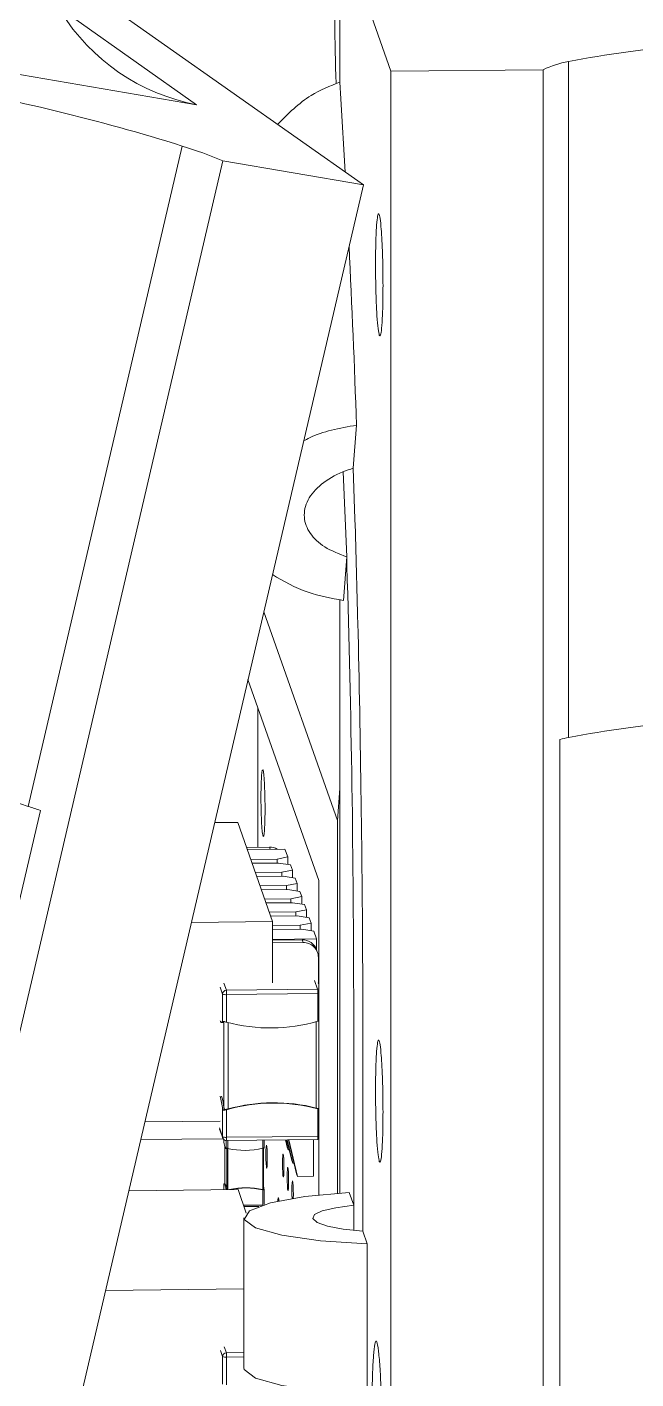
# Model space of a CAD drawing. Header units: millimetres. Extents: x 0 to 1189, y 0 to 841.
# Drawn here: x 467.074 to 468.671, y 440.995 to 444.54 of the extents above; entities that cross this region are included whole.
import ezdxf

# ---------------------------------------------------------------- set-up
doc = ezdxf.new("R2010")
doc.units = ezdxf.units.MM
doc.layers.get('0').update_dxf_attribs({"lineweight": 18})

msp = doc.modelspace()

# ---------------------------------------------------------------- linework, layer by layer
at = {"color": 7, "linetype": 'Continuous', "lineweight": 15}
for p, q in [((464.5694, 444.841), (467.5183, 444.3364)), ((467.894, 444.8054), (467.894, 444.3958)), ((468.0284, 444.4241), (467.894, 444.8054)), ((467.2592, 444.6172), (467.9561, 444.1264)), ((467.2016, 444.5595), (467.5183, 444.3364)), ((468.4277, 444.4283), (468.0284, 444.4241)), ((468.4277, 444.4283), (468.4277, 439.3073)), ((468.4944, 444.45), (468.4944, 442.6773)), ((468.0284, 444.4241), (468.0284, 439.5945)), ((467.4809, 444.228), (467.0767, 442.4965)), ((467.5874, 444.1895), (466.4199, 439.1873)), ((467.9561, 444.1264), (467.5874, 444.1895)), ((467.9561, 444.1264), (466.855, 439.4089)), ((467.9297, 443.3834), (467.9382, 443.4962)), ((467.9341, 443.2501), (467.9297, 443.3834)), ((467.9036, 443.0365), (467.9123, 443.151)), ((467.9123, 443.151), (467.9131, 443.1253)), ((467.894, 443.0388), (467.894, 441.4824)), ((467.6533, 442.8293), (467.839, 442.3024)), ((467.6794, 442.7553), (467.6794, 442.3893)), ((468.472, 442.6719), (468.472, 439.3235)), ((467.894, 442.5434), (467.8879, 442.4592)), ((466.3451, 439.2154), (467.1085, 442.486)), ((467.6263, 442.4547), (467.5657, 442.454)), ((467.6263, 442.4547), (467.7179, 442.1947)), ((467.8879, 441.482), (467.8879, 442.4592)), ((467.7099, 442.3896), (467.6495, 442.389)), ((467.7504, 442.3847), (467.6513, 442.3837)), ((467.7577, 442.3639), (467.7504, 442.3847)), ((467.7296, 442.3584), (467.6605, 442.3577)), ((467.7332, 442.348), (467.6642, 442.3473)), ((467.7296, 442.3584), (467.7577, 442.3639)), ((467.7296, 442.3584), (467.7296, 442.348)), ((467.7332, 442.348), (467.765, 442.3431)), ((467.7577, 442.3639), (467.7577, 442.3443)), ((467.7699, 442.3293), (467.765, 442.3431)), ((467.7418, 442.3237), (467.6727, 442.323)), ((467.7455, 442.3133), (467.6764, 442.3126)), ((467.7418, 442.3237), (467.7699, 442.3293)), ((467.7418, 442.3237), (467.7418, 442.3133)), ((467.7455, 442.3133), (467.7772, 442.3085)), ((467.7699, 442.3293), (467.7699, 442.3096)), ((467.7821, 442.2946), (467.7772, 442.3085)), ((467.839, 441.4777), (467.839, 442.3024)), ((467.754, 442.2891), (467.6849, 442.2883)), ((467.7577, 442.2787), (467.6886, 442.2779)), ((467.754, 442.2891), (467.7821, 442.2946)), ((467.754, 442.2891), (467.754, 442.2786)), ((467.7577, 442.2787), (467.7895, 442.2738)), ((467.7821, 442.2946), (467.7821, 442.2749)), ((467.7943, 442.2599), (467.7895, 442.2738)), ((467.7662, 442.2544), (467.6972, 442.2537)), ((467.7699, 442.244), (467.7008, 442.2433)), ((467.7662, 442.2544), (467.7943, 442.2599)), ((467.7662, 442.2544), (467.7662, 442.244)), ((467.7699, 442.244), (467.8017, 442.2391)), ((467.7943, 442.2599), (467.7943, 442.2403)), ((467.8066, 442.2253), (467.8017, 442.2391)), ((467.5047, 442.1924), (467.7179, 442.1947)), ((467.7785, 442.2198), (467.7094, 442.219)), ((467.7821, 442.2093), (467.713, 442.2086)), ((467.7179, 442.1947), (467.7179, 442.0342)), ((467.7785, 442.2198), (467.8066, 442.2253)), ((467.7785, 442.2198), (467.7785, 442.2093)), ((467.7821, 442.2093), (467.8139, 442.2045)), ((467.8066, 442.2253), (467.8066, 442.2056)), ((467.8188, 442.1906), (467.8139, 442.2045)), ((467.7907, 442.1851), (467.7179, 442.1843)), ((467.7943, 442.1747), (467.7179, 442.1739)), ((467.7907, 442.1851), (467.8188, 442.1906)), ((467.7907, 442.1851), (467.7907, 442.1746)), ((467.7943, 442.1747), (467.8261, 442.1698)), ((467.8188, 442.1906), (467.8188, 442.1709)), ((467.8334, 442.149), (467.8261, 442.1698)), ((467.8334, 442.149), (467.7179, 442.1478)), ((467.7179, 442.1458), (467.7955, 442.1466)), ((467.7179, 442.1385), (467.7981, 442.1394)), ((467.7955, 442.1466), (467.7981, 442.1394)), ((467.8334, 442.12), (467.8334, 442.149)), ((467.8358, 442.1132), (467.8332, 442.1205)), ((467.838, 442.1004), (467.838, 442.0321)), ((467.5966, 442.0146), (467.8362, 442.0171)), ((467.839, 442.0292), (467.8375, 442.0337)), ((467.5866, 442.0046), (467.5866, 441.9321)), ((467.5972, 442.003), (467.8368, 442.0055)), ((467.5972, 441.9305), (467.5972, 442.003)), ((467.8368, 442.0055), (467.8368, 441.933)), ((467.9309, 441.9636), (467.9309, 441.9432)), ((467.5841, 441.93), (467.588, 441.93)), ((467.5904, 441.9318), (467.5904, 441.7047)), ((467.8368, 441.933), (467.839, 441.9338)), ((467.9309, 441.9432), (467.9309, 441.4508)), ((467.9548, 441.3829), (467.9548, 441.8753)), ((467.5866, 441.7029), (467.5866, 441.6304)), ((467.5972, 441.6288), (467.5972, 441.7013)), ((467.8368, 441.7038), (467.839, 441.7033)), ((467.8368, 441.7038), (467.8368, 441.6313)), ((467.3825, 441.6692), (467.5802, 441.6713)), ((467.579, 441.6503), (467.5872, 441.6272)), ((467.5972, 441.6288), (467.8368, 441.6313)), ((467.3717, 441.6227), (467.5883, 441.625)), ((467.5903, 441.6228), (467.5903, 441.616)), ((467.5903, 441.6159), (467.5904, 441.616)), ((467.5923, 441.6054), (467.5923, 441.5072)), ((467.5953, 441.5996), (467.5973, 441.5997)), ((467.5967, 441.6205), (467.8363, 441.623)), ((467.598, 441.6), (467.5973, 441.5997)), ((467.6002, 441.5993), (467.6002, 441.6205)), ((467.6938, 441.4919), (467.6938, 441.601)), ((467.6951, 441.6007), (467.6958, 441.601)), ((467.6958, 441.6011), (467.6958, 441.6215)), ((467.756, 441.6026), (467.7515, 441.6221)), ((467.7584, 441.5957), (467.7523, 441.6221)), ((467.7682, 441.5679), (467.7557, 441.6222)), ((467.756, 441.6026), (467.7584, 441.5957)), ((467.7707, 441.561), (467.7565, 441.6222)), ((467.7618, 441.5957), (467.7584, 441.5957)), ((467.7804, 441.5333), (467.7599, 441.6222)), ((467.7829, 441.5263), (467.7607, 441.6222)), ((467.8257, 441.6229), (467.8257, 441.5268)), ((467.8362, 441.623), (467.839, 441.6236)), ((467.7682, 441.5679), (467.7707, 441.561)), ((467.774, 441.561), (467.7707, 441.561)), ((467.7804, 441.5333), (467.7829, 441.5263)), ((467.8257, 441.5268), (467.7829, 441.5263)), ((467.6273, 441.4919), (467.3404, 441.4889)), ((467.5903, 441.5069), (467.5903, 441.4915)), ((467.5903, 441.5069), (467.5903, 441.5069)), ((467.593, 441.5072), (467.591, 441.5072)), ((467.6273, 441.4919), (467.649, 441.4302)), ((467.6939, 441.4912), (467.6933, 441.4914)), ((467.6958, 441.4525), (467.6958, 441.4919)), ((467.9309, 441.4508), (467.9192, 441.484)), ((467.6427, 441.4179), (467.6427, 441.024)), ((467.643, 441.4474), (467.6816, 441.4478)), ((467.6794, 441.4478), (467.6794, 441.447)), ((467.9665, 441.3497), (467.9548, 441.3829)), ((467.9665, 441.3497), (467.9665, 440.9558)), ((467.2794, 441.2273), (467.6427, 441.2311)), ((467.5866, 441.0541), (467.5866, 440.9816)), ((467.5972, 440.98), (467.5972, 441.0525))]:
    msp.add_line(p, q, dxfattribs=at)
at = {"color": 8, "linetype": 'Continuous', "lineweight": 15}
for p, q in [((467.9035, 443.3741), (467.9123, 443.151)), ((467.8879, 442.4592), (467.6948, 443.0071)), ((467.7117, 442.3843), (467.7099, 442.3896)), ((467.5802, 442.0229), (467.5866, 442.0046)), ((467.5902, 442.0328), (467.5966, 442.0146)), ((467.8362, 442.0171), (467.828, 442.0402)), ((467.601, 441.9295), (467.601, 441.7031)), ((467.8325, 441.9319), (467.8325, 441.7055)), ((467.5785, 441.6535), (467.5866, 441.6304)), ((467.5903, 441.6159), (467.5903, 441.6228)), ((467.5923, 441.6054), (467.5923, 441.5072)), ((467.596, 441.6206), (467.596, 441.6)), ((467.598, 441.4916), (467.598, 441.6)), ((467.6001, 441.4916), (467.6001, 441.5997)), ((467.6919, 441.4916), (467.6919, 441.6003)), ((467.692, 441.6003), (467.692, 441.6215)), ((467.5903, 441.4915), (467.5903, 441.5069)), ((467.692, 441.4913), (467.692, 441.4514)), ((467.6917, 441.4512), (467.6418, 441.4507)), ((467.9309, 441.4508), (467.9309, 441.385)), ((467.5866, 441.0541), (467.5812, 441.0695)), ((467.5966, 441.064), (467.5912, 441.0795)), ((467.6427, 441.0645), (467.5966, 441.064)), ((467.6427, 441.0529), (467.5972, 441.0525))]:
    msp.add_line(p, q, dxfattribs=at)
at = {"color": 7, "linetype": 'Continuous', "lineweight": 15}
for points in [[(467.693, 442.4175), (467.6909, 442.43), (467.6891, 442.454), (467.6879, 442.4858), (467.6875, 442.5204), (467.6879, 442.5528), (467.6891, 442.5778), (467.6909, 442.5918), (467.693, 442.5926), (467.695, 442.58), (467.6968, 442.556), (467.698, 442.5243), (467.6984, 442.4896), (467.698, 442.4573), (467.6968, 442.4322), (467.695, 442.4182), (467.693, 442.4175)], [(467.5866, 441.9321), (467.5848, 441.9302), (467.583, 441.9303), (467.5812, 441.9325), (467.5802, 441.9345)], [(467.588, 441.93), (467.5886, 441.9302), (467.5904, 441.9318)], [(467.5872, 441.6272), (467.5874, 441.6266), (467.5875, 441.6264)], [(467.596, 441.6), (467.5953, 441.5996), (467.5946, 441.6), (467.5939, 441.601), (467.5931, 441.6027), (467.5924, 441.605), (467.5917, 441.608), (467.591, 441.6117), (467.5903, 441.6159)], [(467.7023, 441.5481), (467.7016, 441.5524), (467.701, 441.5606), (467.7005, 441.5715), (467.7004, 441.5834), (467.7005, 441.5945), (467.701, 441.6031), (467.7016, 441.6079), (467.7023, 441.6081), (467.703, 441.6038), (467.7036, 441.5956), (467.704, 441.5847), (467.7041, 441.5728), (467.704, 441.5617), (467.7036, 441.5531), (467.703, 441.5484), (467.7023, 441.5481)], [(467.7457, 441.5249), (467.745, 441.5292), (467.7444, 441.5374), (467.744, 441.5483), (467.7439, 441.5602), (467.744, 441.5713), (467.7444, 441.5798), (467.745, 441.5847), (467.7457, 441.5849), (467.7464, 441.5806), (467.747, 441.5724), (467.7474, 441.5615), (467.7476, 441.5496), (467.7474, 441.5385), (467.747, 441.5299), (467.7464, 441.5251), (467.7457, 441.5249)], [(467.7581, 441.4897), (467.7574, 441.494), (467.7568, 441.5022), (467.7564, 441.5131), (467.7563, 441.525), (467.7564, 441.536), (467.7568, 441.5446), (467.7574, 441.5494), (467.7581, 441.5497), (467.7588, 441.5454), (467.7594, 441.5372), (467.7598, 441.5263), (467.76, 441.5144), (467.7598, 441.5033), (467.7594, 441.4947), (467.7588, 441.4899), (467.7581, 441.4897)], [(467.5903, 441.5069), (467.591, 441.5072), (467.5917, 441.5069), (467.5924, 441.5059), (467.5931, 441.5042), (467.5939, 441.5018), (467.5946, 441.4989), (467.5953, 441.4952), (467.596, 441.4909)], [(467.9192, 441.484), (467.8027, 441.4735), (467.7121, 441.457), (467.657, 441.4364), (467.6434, 441.4137), (467.6728, 441.3915), (467.742, 441.3721), (467.8436, 441.3577), (467.9665, 441.3497)], [(467.6938, 441.4919), (467.6937, 441.4917), (467.6934, 441.4915), (467.6933, 441.4914)], [(467.7691, 441.4686), (467.7688, 441.4779), (467.7687, 441.4897), (467.7688, 441.5008), (467.7692, 441.5094), (467.7698, 441.5142), (467.7705, 441.5145), (467.7713, 441.5102), (467.7719, 441.5019), (467.7723, 441.4911), (467.7724, 441.4792), (467.7723, 441.4691)], [(467.7318, 441.4616), (467.732, 441.465), (467.7326, 441.4698), (467.7333, 441.47), (467.734, 441.4657), (467.7343, 441.4622)], [(467.9548, 441.3829), (467.9034, 441.3884), (467.8624, 441.396), (467.835, 441.4053), (467.8231, 441.4156), (467.8277, 441.426), (467.8484, 441.4359), (467.8837, 441.4443), (467.9309, 441.4508)], [(467.9665, 440.9558), (467.8436, 440.9638), (467.742, 440.9782), (467.6728, 440.9976), (467.6434, 441.0198), (467.6427, 441.024)]]:
    msp.add_lwpolyline(points, dxfattribs=at)
at = {"color": 8, "linetype": 'Continuous', "lineweight": 15}
for points in [[(467.8362, 442.0171), (467.8381, 442.0169), (467.839, 442.0167)], [(467.8368, 442.0055), (467.8387, 442.0056), (467.839, 442.0056)], [(467.5866, 441.6304), (467.5868, 441.6285), (467.5872, 441.6272)], [(467.8368, 441.6313), (467.8387, 441.6314), (467.839, 441.6314)]]:
    msp.add_lwpolyline(points, dxfattribs=at)
at = {"color": 7, "linetype": 'Continuous', "lineweight": 15}
for centre, radius, start, end in [((471.4734, 444.553), 3.592, 172.0509, 182.5667), ((467.6192, 444.8653), 0.5384, 164.6059, 259.2016), ((469.0873, 441.2904), 3.2147, 89.7391, 100.6277), ((468.5452, 444.1795), 0.2752, 100.6484, 115.2949), ((445.2711, 442.8954), 22.6726, 3.19714, 3.79435), ((465.9491, 439.3551), 5.108, 72.5493, 80.2326), ((467.0871, 442.9736), 1.3148, 67.6318, 72.5709), ((433.3567, 442.2849), 34.6027, 2.00608, 2.78444), ((469.0873, 439.5178), 3.2147, 89.7391, 100.6277), ((465.5455, 437.6265), 5.1051, 72.5461, 80.2338), ((468.6007, 442.1903), 0.4985, 102.3106, 104.9556), ((466.5674, 440.8965), 1.6791, 71.2007, 72.3425), ((467.7103, 442.3496), 0.0401, 60.6986, 90.6411), ((467.7962, 442.1073), 0.0394, 18.7634, 90.9684), ((467.7988, 442.1002), 0.0392, 0.2915, 91.0979), ((467.7665, 442.0076), 0.0703, 358.287, 7.7494), ((467.5967, 442.0045), 0.01, 90.2972, 179.5486), ((467.5947, 442.0218), 0.019, 244.9208, 277.6741), ((467.5263, 442.0051), 0.0709, 358.3341, 7.7085), ((467.7124, 442.368), 0.4524, 255.2552, 285.9594), ((467.3486, 441.6757), 0.2396, 6.5057, 14.8206), ((467.3613, 441.6777), 0.2307, 6.7115, 14.9046), ((467.7216, 441.2664), 0.4523, 75.2503, 105.9643), ((467.7214, 441.2671), 0.4523, 75.7748, 105.4404), ((467.5947, 441.6477), 0.0191, 244.9218, 277.5471), ((467.644, 441.7969), 0.2024, 257.4978, 283.722), ((467.575, 441.4929), 0.023, 355.1524, 38.5691), ((467.6481, 441.2938), 0.2026, 77.5048, 102.417), ((467.6482, 441.2937), 0.2023, 77.4954, 101.9467), ((467.5876, 441.4769), 0.1092, 7.9598, 13.5624), ((467.5967, 441.054), 0.01, 90.2972, 179.5486), ((467.5263, 441.0545), 0.0709, 358.3341, 7.7085), ((467.5947, 441.0713), 0.019, 244.9208, 277.6741)]:
    msp.add_arc(centre, radius, start, end, dxfattribs=at)
at = {"color": 8, "linetype": 'Continuous', "lineweight": 15}
for centre, start, end in [((467.569, 441.6263), 348.0757, 4.9055), ((467.8086, 441.6289), 348.097, 4.9354)]:
    msp.add_arc(centre, 0.0283, start, end, dxfattribs=at)
at = {"color": 7, "linetype": 'Continuous', "lineweight": 15}
msp.add_ellipse((467.7091, 441.3006), major_axis=(0.272, 0.3887), ratio=0.820781, start_param=0.98474, end_param=0.993252, dxfattribs=at)
for points, knots in [([(467.7312, 444.2847), (467.7589, 444.3128), (467.806, 444.3606), (467.8682, 444.3855), (467.894, 444.3958)], [0, 0, 0, 0, 0.1167557, 0.1991926, 0.1991926, 0.1991926, 0.1991926]), ([(468.0077, 443.8625), (468.0075, 443.8806), (468.0073, 443.9166), (468.0056, 443.9685), (468.0032, 444.0114), (468.0001, 444.0407), (467.9967, 444.053), (467.9935, 444.047), (467.9908, 444.0233), (467.9889, 443.9846), (467.988, 443.9352), (467.9882, 443.8808), (467.9895, 443.8275), (467.9917, 443.7812), (467.9947, 443.7472), (467.998, 443.7294), (468.0013, 443.7297), (468.0042, 443.748), (468.0064, 443.7825), (468.0075, 443.8232), (468.0076, 443.8516), (468.0077, 443.8625)], [0, 0, 0, 0, 0.0345509, 0.0691081, 0.1036592, 0.1382153, 0.1727634, 0.2073064, 0.2418578, 0.2764088, 0.3109586, 0.345514, 0.3800737, 0.4146293, 0.449179, 0.48373, 0.5182763, 0.5528227, 0.5873768, 0.6219241, 0.6435578, 0.6435578, 0.6435578, 0.6435578]), ([(467.9382, 443.4962), (467.8937, 443.4882), (467.8423, 443.4789), (467.8044, 443.4576), (467.7993, 443.4547)], [0, 0, 0, 0, 0.1261028, 0.1457129, 0.1457129, 0.1457129, 0.1457129]), ([(467.9123, 443.151), (467.8919, 443.1588), (467.8512, 443.1745), (467.813, 443.2118), (467.7968, 443.2549), (467.8069, 443.3006), (467.8427, 443.3425), (467.8886, 443.3696), (467.9206, 443.3804), (467.9297, 443.3834)], [0, 0, 0, 0, 0.0542078, 0.1083822, 0.1639979, 0.2208585, 0.2777486, 0.3335485, 0.3560608, 0.3560608, 0.3560608, 0.3560608]), ([(467.9548, 441.8753), (467.9548, 441.9305), (467.9545, 442.1406), (467.951, 442.5119), (467.9436, 442.9189), (467.9367, 443.1596), (467.9341, 443.2501)], [0, 0, 0, 0, 0.165403, 0.630342, 1.095204, 1.374977, 1.374977, 1.374977, 1.374977]), ([(467.9131, 443.1253), (467.9181, 442.9345), (467.9283, 442.553), (467.93, 442.1601), (467.9309, 441.9636)], [0, 0, 0, 0, 0.58092, 1.161845, 1.161845, 1.161845, 1.161845]), ([(467.7175, 443.1045), (467.7467, 443.0872), (467.7993, 443.0562), (467.8715, 443.0426), (467.9036, 443.0365)], [0, 0, 0, 0, 0.1107878, 0.1996294, 0.1996294, 0.1996294, 0.1996294]), ([(467.5866, 441.9321), (467.5868, 441.9322), (467.5872, 441.9325), (467.5887, 441.9328), (467.5897, 441.9329), (467.5899, 441.9329)], [0, 0, 0, 0, 0.001539517, 0.003081558, 0.003427346, 0.003427346, 0.003427346, 0.003427346]), ([(467.5972, 441.9305), (467.5961, 441.9308), (467.5937, 441.9315), (467.5914, 441.9324), (467.5902, 441.9328), (467.59, 441.9329)], [0, 0, 0, 0, 0.003409976, 0.006824018, 0.007586707, 0.007586707, 0.007586707, 0.007586707]), ([(468.0077, 441.6959), (468.0075, 441.714), (468.0073, 441.75), (468.0056, 441.802), (468.0032, 441.8449), (468.0001, 441.8741), (467.9967, 441.8864), (467.9935, 441.8804), (467.9908, 441.8567), (467.9889, 441.818), (467.988, 441.7687), (467.9882, 441.7142), (467.9895, 441.6609), (467.9917, 441.6146), (467.9947, 441.5806), (467.998, 441.5628), (468.0013, 441.5631), (468.0042, 441.5815), (468.0064, 441.6159), (468.0075, 441.6566), (468.0076, 441.685), (468.0077, 441.6959)], [0, 0, 0, 0, 0.0345576, 0.0691053, 0.1036637, 0.1382115, 0.1727585, 0.2073044, 0.2418514, 0.2763959, 0.3109533, 0.3455073, 0.3800652, 0.4146153, 0.4491687, 0.4837162, 0.5182615, 0.5528069, 0.5873523, 0.6219071, 0.6435327, 0.6435327, 0.6435327, 0.6435327]), ([(467.5866, 441.7029), (467.5868, 441.7024), (467.5872, 441.7013), (467.5887, 441.7003), (467.5897, 441.6998), (467.5899, 441.6997)], [0, 0, 0, 0, 0.002133504, 0.004270067, 0.004748683, 0.004748683, 0.004748683, 0.004748683]), ([(467.59, 441.6997), (467.591, 441.6998), (467.5929, 441.7001), (467.5955, 441.7008), (467.5969, 441.7012), (467.5972, 441.7013)], [0, 0, 0, 0, 0.003245341, 0.006492839, 0.007362096, 0.007362096, 0.007362096, 0.007362096]), ([(467.5904, 441.7047), (467.5906, 441.7042), (467.5909, 441.7032), (467.5925, 441.7021), (467.5935, 441.7017), (467.5937, 441.7016)], [0, 0, 0, 0, 0.002109595, 0.004225955, 0.004748903, 0.004748903, 0.004748903, 0.004748903]), ([(467.5937, 441.7016), (467.5947, 441.7017), (467.5965, 441.702), (467.5992, 441.7026), (467.6006, 441.703), (467.601, 441.7031)], [0, 0, 0, 0, 0.003234601, 0.006461981, 0.007398813, 0.007398813, 0.007398813, 0.007398813]), ([(467.8325, 441.7055), (467.8337, 441.7052), (467.836, 441.7047), (467.8382, 441.7043), (467.8392, 441.7042), (467.8394, 441.7042)], [0, 0, 0, 0, 0.003118264, 0.00623737, 0.007014109, 0.007014109, 0.007014109, 0.007014109]), ([(467.5876, 441.6264), (467.5878, 441.626), (467.5883, 441.6244), (467.5905, 441.6224), (467.5935, 441.6207), (467.5957, 441.6206), (467.5966, 441.6205)], [0, 0, 0, 0, 0.00124066, 0.00505959, 0.00861168, 0.01143762, 0.01143762, 0.01143762, 0.01143762]), ([(467.5973, 441.6002), (467.597, 441.6001), (467.5963, 441.6001), (467.596, 441.6), (467.596, 441.6), (467.596, 441.6)], [0, 0, 0, 0, 0.0005886, 0.001174396, 0.00133394, 0.00133394, 0.00133394, 0.00133394]), ([(467.5973, 441.6002), (467.5977, 441.6), (467.5985, 441.5998), (467.5995, 441.5995), (467.6001, 441.5994), (467.6002, 441.5993)], [0, 0, 0, 0, 0.001319209, 0.002634003, 0.002992197, 0.002992197, 0.002992197, 0.002992197]), ([(467.598, 441.6), (467.598, 441.6), (467.5981, 441.6), (467.5984, 441.6001), (467.5986, 441.6001), (467.5986, 441.6001)], [0, 0, 0, 0, 0.0002993283, 0.0005997777, 0.0006811998, 0.0006811998, 0.0006811998, 0.0006811998]), ([(467.6947, 441.6012), (467.6944, 441.6011), (467.6937, 441.6008), (467.6927, 441.6005), (467.6921, 441.6003), (467.692, 441.6003)], [0, 0, 0, 0, 0.0012672, 0.002532673, 0.002877522, 0.002877522, 0.002877522, 0.002877522]), ([(467.6958, 441.601), (467.6958, 441.6011), (467.6957, 441.6011), (467.6952, 441.6012), (467.6949, 441.6012), (467.6948, 441.6012)], [0, 0, 0, 0, 0.00044652, 0.000894531, 0.001002098, 0.001002098, 0.001002098, 0.001002098]), ([(467.6933, 441.4914), (467.6931, 441.4914), (467.6928, 441.4914), (467.6923, 441.4915), (467.692, 441.4916), (467.6919, 441.4916)], [0, 0, 0, 0, 0.000605618, 0.001210678, 0.001394816, 0.001394816, 0.001394816, 0.001394816]), ([(467.692, 441.4913), (467.6925, 441.4912), (467.6934, 441.491), (467.6943, 441.4908), (467.6947, 441.4908), (467.6947, 441.4908)], [0, 0, 0, 0, 0.00123538, 0.002469976, 0.002765091, 0.002765091, 0.002765091, 0.002765091]), ([(467.6948, 441.4908), (467.6951, 441.491), (467.6956, 441.4913), (467.6958, 441.4917), (467.6958, 441.492), (467.6958, 441.492)], [0, 0, 0, 0, 0.000717217, 0.001434217, 0.001632018, 0.001632018, 0.001632018, 0.001632018]), ([(468.0046, 440.8479), (468.0044, 440.8715), (468.0042, 440.9189), (468.0019, 440.987), (467.9987, 441.0433), (467.9946, 441.0818), (467.9902, 441.0979), (467.986, 441.09), (467.9825, 441.0589), (467.9799, 441.0081), (467.9787, 440.9433), (467.979, 440.8719), (467.9807, 440.8019), (467.9837, 440.7412), (467.9876, 440.6966), (467.9919, 440.6731), (467.9962, 440.6735), (468, 440.6976), (468.0029, 440.7429), (468.0044, 440.7963), (468.0045, 440.8335), (468.0046, 440.8479)], [0, 0, 0, 0, 0.0453524, 0.0907019, 0.136052, 0.1814008, 0.2267483, 0.2721005, 0.317448, 0.3627976, 0.4081436, 0.4534973, 0.4988425, 0.5441938, 0.5895408, 0.6348884, 0.6802397, 0.725586, 0.7709354, 0.8162859, 0.8446681, 0.8446681, 0.8446681, 0.8446681])]:
    msp.add_open_spline(points, degree=3, knots=knots, dxfattribs=at)

doc.saveas('drawing.dxf')
